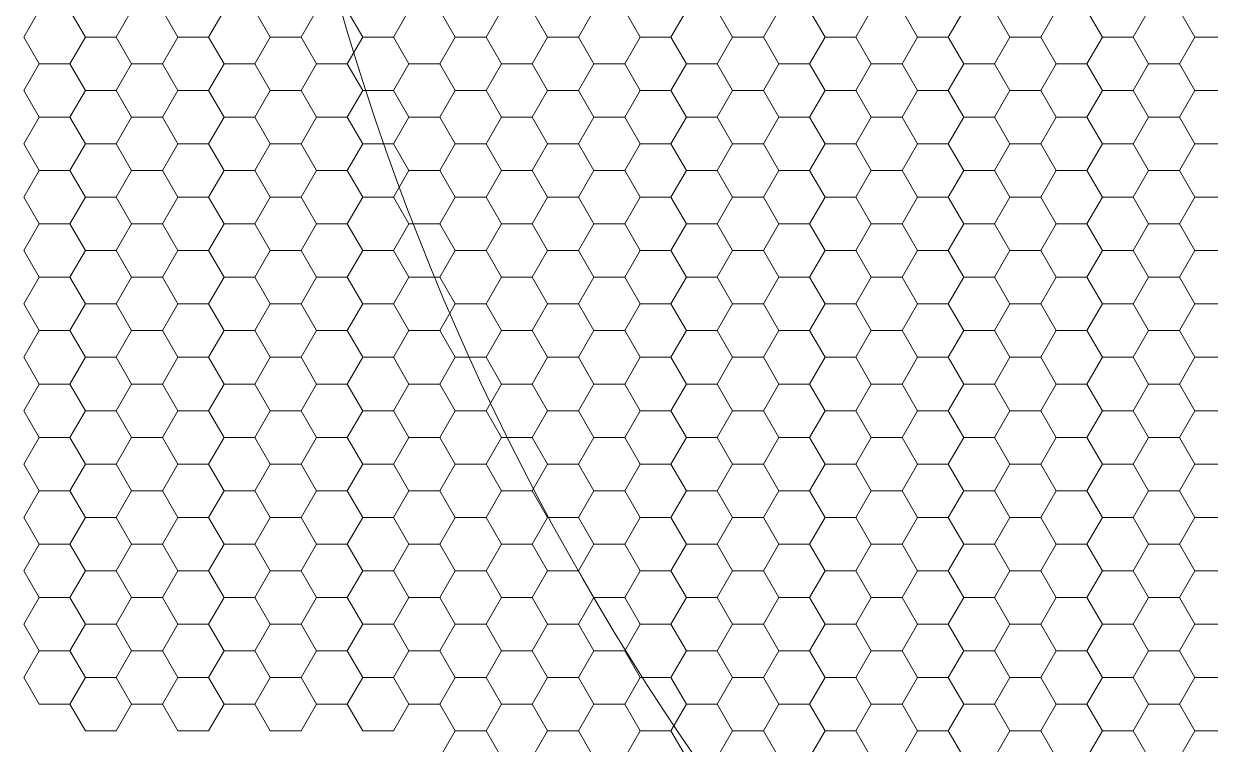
# Model space of a CAD drawing. Header units: inches. Extents: x 59 to 241, y -1 to 185.
# Drawn here: x 59 to 97.5, y 39.4 to 62.79 of the extents above; entities that cross this region are included whole.
import ezdxf

# ---------------------------------------------------------------- set-up
doc = ezdxf.new("R2010")
doc.units = ezdxf.units.IN
doc.header["$MEASUREMENT"] = 0
doc.layers.get('0').update_dxf_attribs({"lineweight": 0})

msp = doc.modelspace()

# ---------------------------------------------------------------- linework, layer by layer
at = {"color": 251, "linetype": 'Continuous', "lineweight": 0, "flags": 128}
for points in [[(62, 64.086), (61, 64.086), (60.5, 63.22), (61, 62.354), (62, 62.354), (62.5, 63.22)], [(65, 64.086), (64, 64.086), (63.5, 63.22), (64, 62.354), (65, 62.354), (65.5, 63.22)], [(68, 64.086), (67, 64.086), (66.5, 63.22), (67, 62.354), (68, 62.354), (68.5, 63.22)], [(71, 64.086), (70, 64.086), (69.5, 63.22), (70, 62.354), (71, 62.354), (71.5, 63.22)], [(74, 64.086), (73, 64.086), (72.5, 63.22), (73, 62.354), (74, 62.354), (74.5, 63.22)], [(77, 64.086), (76, 64.086), (75.5, 63.22), (76, 62.354), (77, 62.354), (77.5, 63.22)], [(80, 64.086), (79, 64.086), (78.5, 63.22), (79, 62.354), (80, 62.354), (80.5, 63.22)], [(83, 64.086), (82, 64.086), (81.5, 63.22), (82, 62.354), (83, 62.354), (83.5, 63.22)], [(86, 64.086), (85, 64.086), (84.5, 63.22), (85, 62.354), (86, 62.354), (86.5, 63.22)], [(89, 64.086), (88, 64.086), (87.5, 63.22), (88, 62.354), (89, 62.354), (89.5, 63.22)], [(92, 64.086), (91, 64.086), (90.5, 63.22), (91, 62.354), (92, 62.354), (92.5, 63.22)], [(95, 64.086), (94, 64.086), (93.5, 63.22), (94, 62.354), (95, 62.354), (95.5, 63.22)], [(98, 64.086), (97, 64.086), (96.5, 63.22), (97, 62.354), (98, 62.354), (98.5, 63.22)], [(60.5, 63.22), (59.5, 63.22), (59, 62.354), (59.5, 61.488), (60.5, 61.488), (61, 62.354)], [(63.5, 63.22), (62.5, 63.22), (62, 62.354), (62.5, 61.488), (63.5, 61.488), (64, 62.354)], [(66.5, 63.22), (65.5, 63.22), (65, 62.354), (65.5, 61.488), (66.5, 61.488), (67, 62.354)], [(69.5, 63.22), (68.5, 63.22), (68, 62.354), (68.5, 61.488), (69.5, 61.488), (70, 62.354)], [(72.5, 63.22), (71.5, 63.22), (71, 62.354), (71.5, 61.488), (72.5, 61.488), (73, 62.354)], [(75.5, 63.22), (74.5, 63.22), (74, 62.354), (74.5, 61.488), (75.5, 61.488), (76, 62.354)], [(78.5, 63.22), (77.5, 63.22), (77, 62.354), (77.5, 61.488), (78.5, 61.488), (79, 62.354)], [(81.5, 63.22), (80.5, 63.22), (80, 62.354), (80.5, 61.488), (81.5, 61.488), (82, 62.354)], [(84.5, 63.22), (83.5, 63.22), (83, 62.354), (83.5, 61.488), (84.5, 61.488), (85, 62.354)], [(87.5, 63.22), (86.5, 63.22), (86, 62.354), (86.5, 61.488), (87.5, 61.488), (88, 62.354)], [(90.5, 63.22), (89.5, 63.22), (89, 62.354), (89.5, 61.488), (90.5, 61.488), (91, 62.354)], [(93.5, 63.22), (92.5, 63.22), (92, 62.354), (92.5, 61.488), (93.5, 61.488), (94, 62.354)], [(96.5, 63.22), (95.5, 63.22), (95, 62.354), (95.5, 61.488), (96.5, 61.488), (97, 62.354)], [(62, 62.354), (61, 62.354), (60.5, 61.488), (61, 60.622), (62, 60.622), (62.5, 61.488)], [(65, 62.354), (64, 62.354), (63.5, 61.488), (64, 60.622), (65, 60.622), (65.5, 61.488)], [(68, 62.354), (67, 62.354), (66.5, 61.488), (67, 60.622), (68, 60.622), (68.5, 61.488)], [(71, 62.354), (70, 62.354), (69.5, 61.488), (70, 60.622), (71, 60.622), (71.5, 61.488)], [(74, 62.354), (73, 62.354), (72.5, 61.488), (73, 60.622), (74, 60.622), (74.5, 61.488)], [(77, 62.354), (76, 62.354), (75.5, 61.488), (76, 60.622), (77, 60.622), (77.5, 61.488)], [(80, 62.354), (79, 62.354), (78.5, 61.488), (79, 60.622), (80, 60.622), (80.5, 61.488)], [(83, 62.354), (82, 62.354), (81.5, 61.488), (82, 60.622), (83, 60.622), (83.5, 61.488)], [(86, 62.354), (85, 62.354), (84.5, 61.488), (85, 60.622), (86, 60.622), (86.5, 61.488)], [(89, 62.354), (88, 62.354), (87.5, 61.488), (88, 60.622), (89, 60.622), (89.5, 61.488)], [(92, 62.354), (91, 62.354), (90.5, 61.488), (91, 60.622), (92, 60.622), (92.5, 61.488)], [(95, 62.354), (94, 62.354), (93.5, 61.488), (94, 60.622), (95, 60.622), (95.5, 61.488)], [(98, 62.354), (97, 62.354), (96.5, 61.488), (97, 60.622), (98, 60.622), (98.5, 61.488)], [(60.5, 61.488), (59.5, 61.488), (59, 60.622), (59.5, 59.756), (60.5, 59.756), (61, 60.622)], [(63.5, 61.488), (62.5, 61.488), (62, 60.622), (62.5, 59.756), (63.5, 59.756), (64, 60.622)], [(66.5, 61.488), (65.5, 61.488), (65, 60.622), (65.5, 59.756), (66.5, 59.756), (67, 60.622)], [(69.5, 61.488), (68.5, 61.488), (68, 60.622), (68.5, 59.756), (69.5, 59.756), (70, 60.622)], [(72.5, 61.488), (71.5, 61.488), (71, 60.622), (71.5, 59.756), (72.5, 59.756), (73, 60.622)], [(75.5, 61.488), (74.5, 61.488), (74, 60.622), (74.5, 59.756), (75.5, 59.756), (76, 60.622)], [(78.5, 61.488), (77.5, 61.488), (77, 60.622), (77.5, 59.756), (78.5, 59.756), (79, 60.622)], [(81.5, 61.488), (80.5, 61.488), (80, 60.622), (80.5, 59.756), (81.5, 59.756), (82, 60.622)], [(84.5, 61.488), (83.5, 61.488), (83, 60.622), (83.5, 59.756), (84.5, 59.756), (85, 60.622)], [(87.5, 61.488), (86.5, 61.488), (86, 60.622), (86.5, 59.756), (87.5, 59.756), (88, 60.622)], [(90.5, 61.488), (89.5, 61.488), (89, 60.622), (89.5, 59.756), (90.5, 59.756), (91, 60.622)], [(93.5, 61.488), (92.5, 61.488), (92, 60.622), (92.5, 59.756), (93.5, 59.756), (94, 60.622)], [(96.5, 61.488), (95.5, 61.488), (95, 60.622), (95.5, 59.756), (96.5, 59.756), (97, 60.622)], [(62, 60.622), (61, 60.622), (60.5, 59.756), (61, 58.89), (62, 58.89), (62.5, 59.756)], [(65, 60.622), (64, 60.622), (63.5, 59.756), (64, 58.89), (65, 58.89), (65.5, 59.756)], [(68, 60.622), (67, 60.622), (66.5, 59.756), (67, 58.89), (68, 58.89), (68.5, 59.756)], [(71, 60.622), (70, 60.622), (69.5, 59.756), (70, 58.89), (71, 58.89), (71.5, 59.756)], [(74, 60.622), (73, 60.622), (72.5, 59.756), (73, 58.89), (74, 58.89), (74.5, 59.756)], [(77, 60.622), (76, 60.622), (75.5, 59.756), (76, 58.89), (77, 58.89), (77.5, 59.756)], [(80, 60.622), (79, 60.622), (78.5, 59.756), (79, 58.89), (80, 58.89), (80.5, 59.756)], [(83, 60.622), (82, 60.622), (81.5, 59.756), (82, 58.89), (83, 58.89), (83.5, 59.756)], [(86, 60.622), (85, 60.622), (84.5, 59.756), (85, 58.89), (86, 58.89), (86.5, 59.756)], [(89, 60.622), (88, 60.622), (87.5, 59.756), (88, 58.89), (89, 58.89), (89.5, 59.756)], [(92, 60.622), (91, 60.622), (90.5, 59.756), (91, 58.89), (92, 58.89), (92.5, 59.756)], [(95, 60.622), (94, 60.622), (93.5, 59.756), (94, 58.89), (95, 58.89), (95.5, 59.756)], [(98, 60.622), (97, 60.622), (96.5, 59.756), (97, 58.89), (98, 58.89), (98.5, 59.756)], [(60.5, 59.756), (59.5, 59.756), (59, 58.89), (59.5, 58.024), (60.5, 58.024), (61, 58.89)], [(63.5, 59.756), (62.5, 59.756), (62, 58.89), (62.5, 58.024), (63.5, 58.024), (64, 58.89)], [(66.5, 59.756), (65.5, 59.756), (65, 58.89), (65.5, 58.024), (66.5, 58.024), (67, 58.89)], [(69.5, 59.756), (68.5, 59.756), (68, 58.89), (68.5, 58.024), (69.5, 58.024), (70, 58.89)], [(72.5, 59.756), (71.5, 59.756), (71, 58.89), (71.5, 58.024), (72.5, 58.024), (73, 58.89)], [(75.5, 59.756), (74.5, 59.756), (74, 58.89), (74.5, 58.024), (75.5, 58.024), (76, 58.89)], [(78.5, 59.756), (77.5, 59.756), (77, 58.89), (77.5, 58.024), (78.5, 58.024), (79, 58.89)], [(81.5, 59.756), (80.5, 59.756), (80, 58.89), (80.5, 58.024), (81.5, 58.024), (82, 58.89)], [(84.5, 59.756), (83.5, 59.756), (83, 58.89), (83.5, 58.024), (84.5, 58.024), (85, 58.89)], [(87.5, 59.756), (86.5, 59.756), (86, 58.89), (86.5, 58.024), (87.5, 58.024), (88, 58.89)], [(90.5, 59.756), (89.5, 59.756), (89, 58.89), (89.5, 58.024), (90.5, 58.024), (91, 58.89)], [(93.5, 59.756), (92.5, 59.756), (92, 58.89), (92.5, 58.024), (93.5, 58.024), (94, 58.89)], [(96.5, 59.756), (95.5, 59.756), (95, 58.89), (95.5, 58.024), (96.5, 58.024), (97, 58.89)], [(62, 58.89), (61, 58.89), (60.5, 58.024), (61, 57.158), (62, 57.158), (62.5, 58.024)], [(65, 58.89), (64, 58.89), (63.5, 58.024), (64, 57.158), (65, 57.158), (65.5, 58.024)], [(68, 58.89), (67, 58.89), (66.5, 58.024), (67, 57.158), (68, 57.158), (68.5, 58.024)], [(71, 58.89), (70, 58.89), (69.5, 58.024), (70, 57.158), (71, 57.158), (71.5, 58.024)], [(74, 58.89), (73, 58.89), (72.5, 58.024), (73, 57.158), (74, 57.158), (74.5, 58.024)], [(77, 58.89), (76, 58.89), (75.5, 58.024), (76, 57.158), (77, 57.158), (77.5, 58.024)], [(80, 58.89), (79, 58.89), (78.5, 58.024), (79, 57.158), (80, 57.158), (80.5, 58.024)], [(83, 58.89), (82, 58.89), (81.5, 58.024), (82, 57.158), (83, 57.158), (83.5, 58.024)], [(86, 58.89), (85, 58.89), (84.5, 58.024), (85, 57.158), (86, 57.158), (86.5, 58.024)], [(89, 58.89), (88, 58.89), (87.5, 58.024), (88, 57.158), (89, 57.158), (89.5, 58.024)], [(92, 58.89), (91, 58.89), (90.5, 58.024), (91, 57.158), (92, 57.158), (92.5, 58.024)], [(95, 58.89), (94, 58.89), (93.5, 58.024), (94, 57.158), (95, 57.158), (95.5, 58.024)], [(98, 58.89), (97, 58.89), (96.5, 58.024), (97, 57.158), (98, 57.158), (98.5, 58.024)], [(60.5, 58.024), (59.5, 58.024), (59, 57.158), (59.5, 56.292), (60.5, 56.292), (61, 57.158)], [(63.5, 58.024), (62.5, 58.024), (62, 57.158), (62.5, 56.292), (63.5, 56.292), (64, 57.158)], [(66.5, 58.024), (65.5, 58.024), (65, 57.158), (65.5, 56.292), (66.5, 56.292), (67, 57.158)], [(69.5, 58.024), (68.5, 58.024), (68, 57.158), (68.5, 56.292), (69.5, 56.292), (70, 57.158)], [(72.5, 58.024), (71.5, 58.024), (71, 57.158), (71.5, 56.292), (72.5, 56.292), (73, 57.158)], [(75.5, 58.024), (74.5, 58.024), (74, 57.158), (74.5, 56.292), (75.5, 56.292), (76, 57.158)], [(78.5, 58.024), (77.5, 58.024), (77, 57.158), (77.5, 56.292), (78.5, 56.292), (79, 57.158)], [(81.5, 58.024), (80.5, 58.024), (80, 57.158), (80.5, 56.292), (81.5, 56.292), (82, 57.158)], [(84.5, 58.024), (83.5, 58.024), (83, 57.158), (83.5, 56.292), (84.5, 56.292), (85, 57.158)], [(87.5, 58.024), (86.5, 58.024), (86, 57.158), (86.5, 56.292), (87.5, 56.292), (88, 57.158)], [(90.5, 58.024), (89.5, 58.024), (89, 57.158), (89.5, 56.292), (90.5, 56.292), (91, 57.158)], [(93.5, 58.024), (92.5, 58.024), (92, 57.158), (92.5, 56.292), (93.5, 56.292), (94, 57.158)], [(96.5, 58.024), (95.5, 58.024), (95, 57.158), (95.5, 56.292), (96.5, 56.292), (97, 57.158)], [(62, 57.158), (61, 57.158), (60.5, 56.292), (61, 55.426), (62, 55.426), (62.5, 56.292)], [(65, 57.158), (64, 57.158), (63.5, 56.292), (64, 55.426), (65, 55.426), (65.5, 56.292)], [(68, 57.158), (67, 57.158), (66.5, 56.292), (67, 55.426), (68, 55.426), (68.5, 56.292)], [(71, 57.158), (70, 57.158), (69.5, 56.292), (70, 55.426), (71, 55.426), (71.5, 56.292)], [(74, 57.158), (73, 57.158), (72.5, 56.292), (73, 55.426), (74, 55.426), (74.5, 56.292)], [(77, 57.158), (76, 57.158), (75.5, 56.292), (76, 55.426), (77, 55.426), (77.5, 56.292)], [(80, 57.158), (79, 57.158), (78.5, 56.292), (79, 55.426), (80, 55.426), (80.5, 56.292)], [(83, 57.158), (82, 57.158), (81.5, 56.292), (82, 55.426), (83, 55.426), (83.5, 56.292)], [(86, 57.158), (85, 57.158), (84.5, 56.292), (85, 55.426), (86, 55.426), (86.5, 56.292)], [(89, 57.158), (88, 57.158), (87.5, 56.292), (88, 55.426), (89, 55.426), (89.5, 56.292)], [(92, 57.158), (91, 57.158), (90.5, 56.292), (91, 55.426), (92, 55.426), (92.5, 56.292)], [(95, 57.158), (94, 57.158), (93.5, 56.292), (94, 55.426), (95, 55.426), (95.5, 56.292)], [(98, 57.158), (97, 57.158), (96.5, 56.292), (97, 55.426), (98, 55.426), (98.5, 56.292)], [(60.5, 56.292), (59.5, 56.292), (59, 55.426), (59.5, 54.56), (60.5, 54.56), (61, 55.426)], [(63.5, 56.292), (62.5, 56.292), (62, 55.426), (62.5, 54.56), (63.5, 54.56), (64, 55.426)], [(66.5, 56.292), (65.5, 56.292), (65, 55.426), (65.5, 54.56), (66.5, 54.56), (67, 55.426)], [(69.5, 56.292), (68.5, 56.292), (68, 55.426), (68.5, 54.56), (69.5, 54.56), (70, 55.426)], [(72.5, 56.292), (71.5, 56.292), (71, 55.426), (71.5, 54.56), (72.5, 54.56), (73, 55.426)], [(75.5, 56.292), (74.5, 56.292), (74, 55.426), (74.5, 54.56), (75.5, 54.56), (76, 55.426)], [(78.5, 56.292), (77.5, 56.292), (77, 55.426), (77.5, 54.56), (78.5, 54.56), (79, 55.426)], [(81.5, 56.292), (80.5, 56.292), (80, 55.426), (80.5, 54.56), (81.5, 54.56), (82, 55.426)], [(84.5, 56.292), (83.5, 56.292), (83, 55.426), (83.5, 54.56), (84.5, 54.56), (85, 55.426)], [(87.5, 56.292), (86.5, 56.292), (86, 55.426), (86.5, 54.56), (87.5, 54.56), (88, 55.426)], [(90.5, 56.292), (89.5, 56.292), (89, 55.426), (89.5, 54.56), (90.5, 54.56), (91, 55.426)], [(93.5, 56.292), (92.5, 56.292), (92, 55.426), (92.5, 54.56), (93.5, 54.56), (94, 55.426)], [(96.5, 56.292), (95.5, 56.292), (95, 55.426), (95.5, 54.56), (96.5, 54.56), (97, 55.426)], [(62, 55.426), (61, 55.426), (60.5, 54.56), (61, 53.694), (62, 53.694), (62.5, 54.56)], [(65, 55.426), (64, 55.426), (63.5, 54.56), (64, 53.694), (65, 53.694), (65.5, 54.56)], [(68, 55.426), (67, 55.426), (66.5, 54.56), (67, 53.694), (68, 53.694), (68.5, 54.56)], [(71, 55.426), (70, 55.426), (69.5, 54.56), (70, 53.694), (71, 53.694), (71.5, 54.56)], [(74, 55.426), (73, 55.426), (72.5, 54.56), (73, 53.694), (74, 53.694), (74.5, 54.56)], [(77, 55.426), (76, 55.426), (75.5, 54.56), (76, 53.694), (77, 53.694), (77.5, 54.56)], [(80, 55.426), (79, 55.426), (78.5, 54.56), (79, 53.694), (80, 53.694), (80.5, 54.56)], [(83, 55.426), (82, 55.426), (81.5, 54.56), (82, 53.694), (83, 53.694), (83.5, 54.56)], [(86, 55.426), (85, 55.426), (84.5, 54.56), (85, 53.694), (86, 53.694), (86.5, 54.56)], [(89, 55.426), (88, 55.426), (87.5, 54.56), (88, 53.694), (89, 53.694), (89.5, 54.56)], [(92, 55.426), (91, 55.426), (90.5, 54.56), (91, 53.694), (92, 53.694), (92.5, 54.56)], [(95, 55.426), (94, 55.426), (93.5, 54.56), (94, 53.694), (95, 53.694), (95.5, 54.56)], [(98, 55.426), (97, 55.426), (96.5, 54.56), (97, 53.694), (98, 53.694), (98.5, 54.56)], [(60.5, 54.56), (59.5, 54.56), (59, 53.694), (59.5, 52.828), (60.5, 52.828), (61, 53.694)], [(63.5, 54.56), (62.5, 54.56), (62, 53.694), (62.5, 52.828), (63.5, 52.828), (64, 53.694)], [(66.5, 54.56), (65.5, 54.56), (65, 53.694), (65.5, 52.828), (66.5, 52.828), (67, 53.694)], [(69.5, 54.56), (68.5, 54.56), (68, 53.694), (68.5, 52.828), (69.5, 52.828), (70, 53.694)], [(72.5, 54.56), (71.5, 54.56), (71, 53.694), (71.5, 52.828), (72.5, 52.828), (73, 53.694)], [(75.5, 54.56), (74.5, 54.56), (74, 53.694), (74.5, 52.828), (75.5, 52.828), (76, 53.694)], [(78.5, 54.56), (77.5, 54.56), (77, 53.694), (77.5, 52.828), (78.5, 52.828), (79, 53.694)], [(81.5, 54.56), (80.5, 54.56), (80, 53.694), (80.5, 52.828), (81.5, 52.828), (82, 53.694)], [(84.5, 54.56), (83.5, 54.56), (83, 53.694), (83.5, 52.828), (84.5, 52.828), (85, 53.694)], [(87.5, 54.56), (86.5, 54.56), (86, 53.694), (86.5, 52.828), (87.5, 52.828), (88, 53.694)], [(90.5, 54.56), (89.5, 54.56), (89, 53.694), (89.5, 52.828), (90.5, 52.828), (91, 53.694)], [(93.5, 54.56), (92.5, 54.56), (92, 53.694), (92.5, 52.828), (93.5, 52.828), (94, 53.694)], [(96.5, 54.56), (95.5, 54.56), (95, 53.694), (95.5, 52.828), (96.5, 52.828), (97, 53.694)], [(62, 53.694), (61, 53.694), (60.5, 52.828), (61, 51.962), (62, 51.962), (62.5, 52.828)], [(65, 53.694), (64, 53.694), (63.5, 52.828), (64, 51.962), (65, 51.962), (65.5, 52.828)], [(68, 53.694), (67, 53.694), (66.5, 52.828), (67, 51.962), (68, 51.962), (68.5, 52.828)], [(71, 53.694), (70, 53.694), (69.5, 52.828), (70, 51.962), (71, 51.962), (71.5, 52.828)], [(74, 53.694), (73, 53.694), (72.5, 52.828), (73, 51.962), (74, 51.962), (74.5, 52.828)], [(77, 53.694), (76, 53.694), (75.5, 52.828), (76, 51.962), (77, 51.962), (77.5, 52.828)], [(80, 53.694), (79, 53.694), (78.5, 52.828), (79, 51.962), (80, 51.962), (80.5, 52.828)], [(83, 53.694), (82, 53.694), (81.5, 52.828), (82, 51.962), (83, 51.962), (83.5, 52.828)], [(86, 53.694), (85, 53.694), (84.5, 52.828), (85, 51.962), (86, 51.962), (86.5, 52.828)], [(89, 53.694), (88, 53.694), (87.5, 52.828), (88, 51.962), (89, 51.962), (89.5, 52.828)], [(92, 53.694), (91, 53.694), (90.5, 52.828), (91, 51.962), (92, 51.962), (92.5, 52.828)], [(95, 53.694), (94, 53.694), (93.5, 52.828), (94, 51.962), (95, 51.962), (95.5, 52.828)], [(98, 53.694), (97, 53.694), (96.5, 52.828), (97, 51.962), (98, 51.962), (98.5, 52.828)], [(60.5, 52.828), (59.5, 52.828), (59, 51.962), (59.5, 51.095), (60.5, 51.095), (61, 51.962)], [(63.5, 52.828), (62.5, 52.828), (62, 51.962), (62.5, 51.095), (63.5, 51.095), (64, 51.962)], [(66.5, 52.828), (65.5, 52.828), (65, 51.962), (65.5, 51.095), (66.5, 51.095), (67, 51.962)], [(69.5, 52.828), (68.5, 52.828), (68, 51.962), (68.5, 51.095), (69.5, 51.095), (70, 51.962)], [(72.5, 52.828), (71.5, 52.828), (71, 51.962), (71.5, 51.095), (72.5, 51.095), (73, 51.962)], [(75.5, 52.828), (74.5, 52.828), (74, 51.962), (74.5, 51.095), (75.5, 51.095), (76, 51.962)], [(78.5, 52.828), (77.5, 52.828), (77, 51.962), (77.5, 51.095), (78.5, 51.095), (79, 51.962)], [(81.5, 52.828), (80.5, 52.828), (80, 51.962), (80.5, 51.095), (81.5, 51.095), (82, 51.962)], [(84.5, 52.828), (83.5, 52.828), (83, 51.962), (83.5, 51.095), (84.5, 51.095), (85, 51.962)], [(87.5, 52.828), (86.5, 52.828), (86, 51.962), (86.5, 51.095), (87.5, 51.095), (88, 51.962)], [(90.5, 52.828), (89.5, 52.828), (89, 51.962), (89.5, 51.095), (90.5, 51.095), (91, 51.962)], [(93.5, 52.828), (92.5, 52.828), (92, 51.962), (92.5, 51.095), (93.5, 51.095), (94, 51.962)], [(96.5, 52.828), (95.5, 52.828), (95, 51.962), (95.5, 51.095), (96.5, 51.095), (97, 51.962)], [(62, 51.962), (61, 51.962), (60.5, 51.095), (61, 50.229), (62, 50.229), (62.5, 51.095)], [(65, 51.962), (64, 51.962), (63.5, 51.095), (64, 50.229), (65, 50.229), (65.5, 51.095)], [(68, 51.962), (67, 51.962), (66.5, 51.095), (67, 50.229), (68, 50.229), (68.5, 51.095)], [(71, 51.962), (70, 51.962), (69.5, 51.095), (70, 50.229), (71, 50.229), (71.5, 51.095)], [(74, 51.962), (73, 51.962), (72.5, 51.095), (73, 50.229), (74, 50.229), (74.5, 51.095)], [(77, 51.962), (76, 51.962), (75.5, 51.095), (76, 50.229), (77, 50.229), (77.5, 51.095)], [(80, 51.962), (79, 51.962), (78.5, 51.095), (79, 50.229), (80, 50.229), (80.5, 51.095)], [(83, 51.962), (82, 51.962), (81.5, 51.095), (82, 50.229), (83, 50.229), (83.5, 51.095)], [(86, 51.962), (85, 51.962), (84.5, 51.095), (85, 50.229), (86, 50.229), (86.5, 51.095)], [(89, 51.962), (88, 51.962), (87.5, 51.095), (88, 50.229), (89, 50.229), (89.5, 51.095)], [(92, 51.962), (91, 51.962), (90.5, 51.095), (91, 50.229), (92, 50.229), (92.5, 51.095)], [(95, 51.962), (94, 51.962), (93.5, 51.095), (94, 50.229), (95, 50.229), (95.5, 51.095)], [(98, 51.962), (97, 51.962), (96.5, 51.095), (97, 50.229), (98, 50.229), (98.5, 51.095)], [(60.5, 51.095), (59.5, 51.095), (59, 50.229), (59.5, 49.363), (60.5, 49.363), (61, 50.229)], [(63.5, 51.095), (62.5, 51.095), (62, 50.229), (62.5, 49.363), (63.5, 49.363), (64, 50.229)], [(66.5, 51.095), (65.5, 51.095), (65, 50.229), (65.5, 49.363), (66.5, 49.363), (67, 50.229)], [(69.5, 51.095), (68.5, 51.095), (68, 50.229), (68.5, 49.363), (69.5, 49.363), (70, 50.229)], [(72.5, 51.095), (71.5, 51.095), (71, 50.229), (71.5, 49.363), (72.5, 49.363), (73, 50.229)], [(75.5, 51.095), (74.5, 51.095), (74, 50.229), (74.5, 49.363), (75.5, 49.363), (76, 50.229)], [(78.5, 51.095), (77.5, 51.095), (77, 50.229), (77.5, 49.363), (78.5, 49.363), (79, 50.229)], [(81.5, 51.095), (80.5, 51.095), (80, 50.229), (80.5, 49.363), (81.5, 49.363), (82, 50.229)], [(84.5, 51.095), (83.5, 51.095), (83, 50.229), (83.5, 49.363), (84.5, 49.363), (85, 50.229)], [(87.5, 51.095), (86.5, 51.095), (86, 50.229), (86.5, 49.363), (87.5, 49.363), (88, 50.229)], [(90.5, 51.095), (89.5, 51.095), (89, 50.229), (89.5, 49.363), (90.5, 49.363), (91, 50.229)], [(93.5, 51.095), (92.5, 51.095), (92, 50.229), (92.5, 49.363), (93.5, 49.363), (94, 50.229)], [(96.5, 51.095), (95.5, 51.095), (95, 50.229), (95.5, 49.363), (96.5, 49.363), (97, 50.229)], [(62, 50.229), (61, 50.229), (60.5, 49.363), (61, 48.497), (62, 48.497), (62.5, 49.363)], [(65, 50.229), (64, 50.229), (63.5, 49.363), (64, 48.497), (65, 48.497), (65.5, 49.363)], [(68, 50.229), (67, 50.229), (66.5, 49.363), (67, 48.497), (68, 48.497), (68.5, 49.363)], [(71, 50.229), (70, 50.229), (69.5, 49.363), (70, 48.497), (71, 48.497), (71.5, 49.363)], [(74, 50.229), (73, 50.229), (72.5, 49.363), (73, 48.497), (74, 48.497), (74.5, 49.363)], [(77, 50.229), (76, 50.229), (75.5, 49.363), (76, 48.497), (77, 48.497), (77.5, 49.363)], [(80, 50.229), (79, 50.229), (78.5, 49.363), (79, 48.497), (80, 48.497), (80.5, 49.363)], [(83, 50.229), (82, 50.229), (81.5, 49.363), (82, 48.497), (83, 48.497), (83.5, 49.363)], [(86, 50.229), (85, 50.229), (84.5, 49.363), (85, 48.497), (86, 48.497), (86.5, 49.363)], [(89, 50.229), (88, 50.229), (87.5, 49.363), (88, 48.497), (89, 48.497), (89.5, 49.363)], [(92, 50.229), (91, 50.229), (90.5, 49.363), (91, 48.497), (92, 48.497), (92.5, 49.363)], [(95, 50.229), (94, 50.229), (93.5, 49.363), (94, 48.497), (95, 48.497), (95.5, 49.363)], [(98, 50.229), (97, 50.229), (96.5, 49.363), (97, 48.497), (98, 48.497), (98.5, 49.363)], [(60.5, 49.363), (59.5, 49.363), (59, 48.497), (59.5, 47.631), (60.5, 47.631), (61, 48.497)], [(63.5, 49.363), (62.5, 49.363), (62, 48.497), (62.5, 47.631), (63.5, 47.631), (64, 48.497)], [(66.5, 49.363), (65.5, 49.363), (65, 48.497), (65.5, 47.631), (66.5, 47.631), (67, 48.497)], [(69.5, 49.363), (68.5, 49.363), (68, 48.497), (68.5, 47.631), (69.5, 47.631), (70, 48.497)], [(72.5, 49.363), (71.5, 49.363), (71, 48.497), (71.5, 47.631), (72.5, 47.631), (73, 48.497)], [(75.5, 49.363), (74.5, 49.363), (74, 48.497), (74.5, 47.631), (75.5, 47.631), (76, 48.497)], [(78.5, 49.363), (77.5, 49.363), (77, 48.497), (77.5, 47.631), (78.5, 47.631), (79, 48.497)], [(81.5, 49.363), (80.5, 49.363), (80, 48.497), (80.5, 47.631), (81.5, 47.631), (82, 48.497)], [(84.5, 49.363), (83.5, 49.363), (83, 48.497), (83.5, 47.631), (84.5, 47.631), (85, 48.497)], [(87.5, 49.363), (86.5, 49.363), (86, 48.497), (86.5, 47.631), (87.5, 47.631), (88, 48.497)], [(90.5, 49.363), (89.5, 49.363), (89, 48.497), (89.5, 47.631), (90.5, 47.631), (91, 48.497)], [(93.5, 49.363), (92.5, 49.363), (92, 48.497), (92.5, 47.631), (93.5, 47.631), (94, 48.497)], [(96.5, 49.363), (95.5, 49.363), (95, 48.497), (95.5, 47.631), (96.5, 47.631), (97, 48.497)], [(62, 48.497), (61, 48.497), (60.5, 47.631), (61, 46.765), (62, 46.765), (62.5, 47.631)], [(65, 48.497), (64, 48.497), (63.5, 47.631), (64, 46.765), (65, 46.765), (65.5, 47.631)], [(68, 48.497), (67, 48.497), (66.5, 47.631), (67, 46.765), (68, 46.765), (68.5, 47.631)], [(71, 48.497), (70, 48.497), (69.5, 47.631), (70, 46.765), (71, 46.765), (71.5, 47.631)], [(74, 48.497), (73, 48.497), (72.5, 47.631), (73, 46.765), (74, 46.765), (74.5, 47.631)], [(77, 48.497), (76, 48.497), (75.5, 47.631), (76, 46.765), (77, 46.765), (77.5, 47.631)], [(80, 48.497), (79, 48.497), (78.5, 47.631), (79, 46.765), (80, 46.765), (80.5, 47.631)], [(83, 48.497), (82, 48.497), (81.5, 47.631), (82, 46.765), (83, 46.765), (83.5, 47.631)], [(86, 48.497), (85, 48.497), (84.5, 47.631), (85, 46.765), (86, 46.765), (86.5, 47.631)], [(89, 48.497), (88, 48.497), (87.5, 47.631), (88, 46.765), (89, 46.765), (89.5, 47.631)], [(92, 48.497), (91, 48.497), (90.5, 47.631), (91, 46.765), (92, 46.765), (92.5, 47.631)], [(95, 48.497), (94, 48.497), (93.5, 47.631), (94, 46.765), (95, 46.765), (95.5, 47.631)], [(98, 48.497), (97, 48.497), (96.5, 47.631), (97, 46.765), (98, 46.765), (98.5, 47.631)], [(60.5, 47.631), (59.5, 47.631), (59, 46.765), (59.5, 45.899), (60.5, 45.899), (61, 46.765)], [(63.5, 47.631), (62.5, 47.631), (62, 46.765), (62.5, 45.899), (63.5, 45.899), (64, 46.765)], [(66.5, 47.631), (65.5, 47.631), (65, 46.765), (65.5, 45.899), (66.5, 45.899), (67, 46.765)], [(69.5, 47.631), (68.5, 47.631), (68, 46.765), (68.5, 45.899), (69.5, 45.899), (70, 46.765)], [(72.5, 47.631), (71.5, 47.631), (71, 46.765), (71.5, 45.899), (72.5, 45.899), (73, 46.765)], [(75.5, 47.631), (74.5, 47.631), (74, 46.765), (74.5, 45.899), (75.5, 45.899), (76, 46.765)], [(78.5, 47.631), (77.5, 47.631), (77, 46.765), (77.5, 45.899), (78.5, 45.899), (79, 46.765)], [(81.5, 47.631), (80.5, 47.631), (80, 46.765), (80.5, 45.899), (81.5, 45.899), (82, 46.765)], [(84.5, 47.631), (83.5, 47.631), (83, 46.765), (83.5, 45.899), (84.5, 45.899), (85, 46.765)], [(87.5, 47.631), (86.5, 47.631), (86, 46.765), (86.5, 45.899), (87.5, 45.899), (88, 46.765)], [(90.5, 47.631), (89.5, 47.631), (89, 46.765), (89.5, 45.899), (90.5, 45.899), (91, 46.765)], [(93.5, 47.631), (92.5, 47.631), (92, 46.765), (92.5, 45.899), (93.5, 45.899), (94, 46.765)], [(96.5, 47.631), (95.5, 47.631), (95, 46.765), (95.5, 45.899), (96.5, 45.899), (97, 46.765)], [(62, 46.765), (61, 46.765), (60.5, 45.899), (61, 45.033), (62, 45.033), (62.5, 45.899)], [(65, 46.765), (64, 46.765), (63.5, 45.899), (64, 45.033), (65, 45.033), (65.5, 45.899)], [(68, 46.765), (67, 46.765), (66.5, 45.899), (67, 45.033), (68, 45.033), (68.5, 45.899)], [(71, 46.765), (70, 46.765), (69.5, 45.899), (70, 45.033), (71, 45.033), (71.5, 45.899)], [(74, 46.765), (73, 46.765), (72.5, 45.899), (73, 45.033), (74, 45.033), (74.5, 45.899)], [(77, 46.765), (76, 46.765), (75.5, 45.899), (76, 45.033), (77, 45.033), (77.5, 45.899)], [(80, 46.765), (79, 46.765), (78.5, 45.899), (79, 45.033), (80, 45.033), (80.5, 45.899)], [(83, 46.765), (82, 46.765), (81.5, 45.899), (82, 45.033), (83, 45.033), (83.5, 45.899)], [(86, 46.765), (85, 46.765), (84.5, 45.899), (85, 45.033), (86, 45.033), (86.5, 45.899)], [(89, 46.765), (88, 46.765), (87.5, 45.899), (88, 45.033), (89, 45.033), (89.5, 45.899)], [(92, 46.765), (91, 46.765), (90.5, 45.899), (91, 45.033), (92, 45.033), (92.5, 45.899)], [(95, 46.765), (94, 46.765), (93.5, 45.899), (94, 45.033), (95, 45.033), (95.5, 45.899)], [(98, 46.765), (97, 46.765), (96.5, 45.899), (97, 45.033), (98, 45.033), (98.5, 45.899)], [(60.5, 45.899), (59.5, 45.899), (59, 45.033), (59.5, 44.167), (60.5, 44.167), (61, 45.033)], [(63.5, 45.899), (62.5, 45.899), (62, 45.033), (62.5, 44.167), (63.5, 44.167), (64, 45.033)], [(66.5, 45.899), (65.5, 45.899), (65, 45.033), (65.5, 44.167), (66.5, 44.167), (67, 45.033)], [(69.5, 45.899), (68.5, 45.899), (68, 45.033), (68.5, 44.167), (69.5, 44.167), (70, 45.033)], [(72.5, 45.899), (71.5, 45.899), (71, 45.033), (71.5, 44.167), (72.5, 44.167), (73, 45.033)], [(75.5, 45.899), (74.5, 45.899), (74, 45.033), (74.5, 44.167), (75.5, 44.167), (76, 45.033)], [(78.5, 45.899), (77.5, 45.899), (77, 45.033), (77.5, 44.167), (78.5, 44.167), (79, 45.033)], [(81.5, 45.899), (80.5, 45.899), (80, 45.033), (80.5, 44.167), (81.5, 44.167), (82, 45.033)], [(84.5, 45.899), (83.5, 45.899), (83, 45.033), (83.5, 44.167), (84.5, 44.167), (85, 45.033)], [(87.5, 45.899), (86.5, 45.899), (86, 45.033), (86.5, 44.167), (87.5, 44.167), (88, 45.033)], [(90.5, 45.899), (89.5, 45.899), (89, 45.033), (89.5, 44.167), (90.5, 44.167), (91, 45.033)], [(93.5, 45.899), (92.5, 45.899), (92, 45.033), (92.5, 44.167), (93.5, 44.167), (94, 45.033)], [(96.5, 45.899), (95.5, 45.899), (95, 45.033), (95.5, 44.167), (96.5, 44.167), (97, 45.033)], [(62, 45.033), (61, 45.033), (60.5, 44.167), (61, 43.301), (62, 43.301), (62.5, 44.167)], [(65, 45.033), (64, 45.033), (63.5, 44.167), (64, 43.301), (65, 43.301), (65.5, 44.167)], [(68, 45.033), (67, 45.033), (66.5, 44.167), (67, 43.301), (68, 43.301), (68.5, 44.167)], [(71, 45.033), (70, 45.033), (69.5, 44.167), (70, 43.301), (71, 43.301), (71.5, 44.167)], [(74, 45.033), (73, 45.033), (72.5, 44.167), (73, 43.301), (74, 43.301), (74.5, 44.167)], [(77, 45.033), (76, 45.033), (75.5, 44.167), (76, 43.301), (77, 43.301), (77.5, 44.167)], [(80, 45.033), (79, 45.033), (78.5, 44.167), (79, 43.301), (80, 43.301), (80.5, 44.167)], [(83, 45.033), (82, 45.033), (81.5, 44.167), (82, 43.301), (83, 43.301), (83.5, 44.167)], [(86, 45.033), (85, 45.033), (84.5, 44.167), (85, 43.301), (86, 43.301), (86.5, 44.167)], [(89, 45.033), (88, 45.033), (87.5, 44.167), (88, 43.301), (89, 43.301), (89.5, 44.167)], [(92, 45.033), (91, 45.033), (90.5, 44.167), (91, 43.301), (92, 43.301), (92.5, 44.167)], [(95, 45.033), (94, 45.033), (93.5, 44.167), (94, 43.301), (95, 43.301), (95.5, 44.167)], [(98, 45.033), (97, 45.033), (96.5, 44.167), (97, 43.301), (98, 43.301), (98.5, 44.167)], [(60.5, 44.167), (59.5, 44.167), (59, 43.301), (59.5, 42.435), (60.5, 42.435), (61, 43.301)], [(63.5, 44.167), (62.5, 44.167), (62, 43.301), (62.5, 42.435), (63.5, 42.435), (64, 43.301)], [(66.5, 44.167), (65.5, 44.167), (65, 43.301), (65.5, 42.435), (66.5, 42.435), (67, 43.301)], [(69.5, 44.167), (68.5, 44.167), (68, 43.301), (68.5, 42.435), (69.5, 42.435), (70, 43.301)], [(72.5, 44.167), (71.5, 44.167), (71, 43.301), (71.5, 42.435), (72.5, 42.435), (73, 43.301)], [(75.5, 44.167), (74.5, 44.167), (74, 43.301), (74.5, 42.435), (75.5, 42.435), (76, 43.301)], [(78.5, 44.167), (77.5, 44.167), (77, 43.301), (77.5, 42.435), (78.5, 42.435), (79, 43.301)], [(81.5, 44.167), (80.5, 44.167), (80, 43.301), (80.5, 42.435), (81.5, 42.435), (82, 43.301)], [(84.5, 44.167), (83.5, 44.167), (83, 43.301), (83.5, 42.435), (84.5, 42.435), (85, 43.301)], [(87.5, 44.167), (86.5, 44.167), (86, 43.301), (86.5, 42.435), (87.5, 42.435), (88, 43.301)], [(90.5, 44.167), (89.5, 44.167), (89, 43.301), (89.5, 42.435), (90.5, 42.435), (91, 43.301)], [(93.5, 44.167), (92.5, 44.167), (92, 43.301), (92.5, 42.435), (93.5, 42.435), (94, 43.301)], [(96.5, 44.167), (95.5, 44.167), (95, 43.301), (95.5, 42.435), (96.5, 42.435), (97, 43.301)], [(62, 43.301), (61, 43.301), (60.5, 42.435), (61, 41.569), (62, 41.569), (62.5, 42.435)], [(65, 43.301), (64, 43.301), (63.5, 42.435), (64, 41.569), (65, 41.569), (65.5, 42.435)], [(68, 43.301), (67, 43.301), (66.5, 42.435), (67, 41.569), (68, 41.569), (68.5, 42.435)], [(71, 43.301), (70, 43.301), (69.5, 42.435), (70, 41.569), (71, 41.569), (71.5, 42.435)], [(74, 43.301), (73, 43.301), (72.5, 42.435), (73, 41.569), (74, 41.569), (74.5, 42.435)], [(77, 43.301), (76, 43.301), (75.5, 42.435), (76, 41.569), (77, 41.569), (77.5, 42.435)], [(80, 43.301), (79, 43.301), (78.5, 42.435), (79, 41.569), (80, 41.569), (80.5, 42.435)], [(83, 43.301), (82, 43.301), (81.5, 42.435), (82, 41.569), (83, 41.569), (83.5, 42.435)], [(86, 43.301), (85, 43.301), (84.5, 42.435), (85, 41.569), (86, 41.569), (86.5, 42.435)], [(89, 43.301), (88, 43.301), (87.5, 42.435), (88, 41.569), (89, 41.569), (89.5, 42.435)], [(92, 43.301), (91, 43.301), (90.5, 42.435), (91, 41.569), (92, 41.569), (92.5, 42.435)], [(95, 43.301), (94, 43.301), (93.5, 42.435), (94, 41.569), (95, 41.569), (95.5, 42.435)], [(98, 43.301), (97, 43.301), (96.5, 42.435), (97, 41.569), (98, 41.569), (98.5, 42.435)], [(60.5, 42.435), (59.5, 42.435), (59, 41.569), (59.5, 40.703), (60.5, 40.703), (61, 41.569)], [(63.5, 42.435), (62.5, 42.435), (62, 41.569), (62.5, 40.703), (63.5, 40.703), (64, 41.569)], [(66.5, 42.435), (65.5, 42.435), (65, 41.569), (65.5, 40.703), (66.5, 40.703), (67, 41.569)], [(69.5, 42.435), (68.5, 42.435), (68, 41.569), (68.5, 40.703), (69.5, 40.703), (70, 41.569)], [(72.5, 42.435), (71.5, 42.435), (71, 41.569), (71.5, 40.703), (72.5, 40.703), (73, 41.569)], [(75.5, 42.435), (74.5, 42.435), (74, 41.569), (74.5, 40.703), (75.5, 40.703), (76, 41.569)], [(78.5, 42.435), (77.5, 42.435), (77, 41.569), (77.5, 40.703), (78.5, 40.703), (79, 41.569)], [(81.5, 42.435), (80.5, 42.435), (80, 41.569), (80.5, 40.703), (81.5, 40.703), (82, 41.569)], [(84.5, 42.435), (83.5, 42.435), (83, 41.569), (83.5, 40.703), (84.5, 40.703), (85, 41.569)], [(87.5, 42.435), (86.5, 42.435), (86, 41.569), (86.5, 40.703), (87.5, 40.703), (88, 41.569)], [(90.5, 42.435), (89.5, 42.435), (89, 41.569), (89.5, 40.703), (90.5, 40.703), (91, 41.569)], [(93.5, 42.435), (92.5, 42.435), (92, 41.569), (92.5, 40.703), (93.5, 40.703), (94, 41.569)], [(96.5, 42.435), (95.5, 42.435), (95, 41.569), (95.5, 40.703), (96.5, 40.703), (97, 41.569)], [(62, 41.569), (61, 41.569), (60.5, 40.703), (61, 39.837), (62, 39.837), (62.5, 40.703)], [(65, 41.569), (64, 41.569), (63.5, 40.703), (64, 39.837), (65, 39.837), (65.5, 40.703)], [(68, 41.569), (67, 41.569), (66.5, 40.703), (67, 39.837), (68, 39.837), (68.5, 40.703)], [(71, 41.569), (70, 41.569), (69.5, 40.703), (70, 39.837), (71, 39.837), (71.5, 40.703)], [(74, 41.569), (73, 41.569), (72.5, 40.703), (73, 39.837), (74, 39.837), (74.5, 40.703)], [(77, 41.569), (76, 41.569), (75.5, 40.703), (76, 39.837), (77, 39.837), (77.5, 40.703)], [(80, 41.569), (79, 41.569), (78.5, 40.703), (79, 39.837), (80, 39.837), (80.5, 40.703)], [(83, 41.569), (82, 41.569), (81.5, 40.703), (82, 39.837), (83, 39.837), (83.5, 40.703)], [(86, 41.569), (85, 41.569), (84.5, 40.703), (85, 39.837), (86, 39.837), (86.5, 40.703)], [(89, 41.569), (88, 41.569), (87.5, 40.703), (88, 39.837), (89, 39.837), (89.5, 40.703)], [(92, 41.569), (91, 41.569), (90.5, 40.703), (91, 39.837), (92, 39.837), (92.5, 40.703)], [(95, 41.569), (94, 41.569), (93.5, 40.703), (94, 39.837), (95, 39.837), (95.5, 40.703)], [(98, 41.569), (97, 41.569), (96.5, 40.703), (97, 39.837), (98, 39.837), (98.5, 40.703)], [(75.5, 40.703), (74.5, 40.703), (74, 39.837), (74.5, 38.971), (75.5, 38.971), (76, 39.837)], [(78.5, 40.703), (77.5, 40.703), (77, 39.837), (77.5, 38.971), (78.5, 38.971), (79, 39.837)], [(81.5, 40.703), (80.5, 40.703), (80, 39.837), (80.5, 38.971), (81.5, 38.971), (82, 39.837)], [(84.5, 40.703), (83.5, 40.703), (83, 39.837), (83.5, 38.971), (84.5, 38.971), (85, 39.837)], [(87.5, 40.703), (86.5, 40.703), (86, 39.837), (86.5, 38.971), (87.5, 38.971), (88, 39.837)], [(90.5, 40.703), (89.5, 40.703), (89, 39.837), (89.5, 38.971), (90.5, 38.971), (91, 39.837)], [(93.5, 40.703), (92.5, 40.703), (92, 39.837), (92.5, 38.971), (93.5, 38.971), (94, 39.837)], [(96.5, 40.703), (95.5, 40.703), (95, 39.837), (95.5, 38.971), (96.5, 38.971), (97, 39.837)], [(74, 39.837), (73, 39.837), (72.5, 38.971), (73, 38.105), (74, 38.105), (74.5, 38.971)], [(77, 39.837), (76, 39.837), (75.5, 38.971), (76, 38.105), (77, 38.105), (77.5, 38.971)], [(80, 39.837), (79, 39.837), (78.5, 38.971), (79, 38.105), (80, 38.105), (80.5, 38.971)], [(83, 39.837), (82, 39.837), (81.5, 38.971), (82, 38.105), (83, 38.105), (83.5, 38.971)], [(86, 39.837), (85, 39.837), (84.5, 38.971), (85, 38.105), (86, 38.105), (86.5, 38.971)], [(89, 39.837), (88, 39.837), (87.5, 38.971), (88, 38.105), (89, 38.105), (89.5, 38.971)], [(92, 39.837), (91, 39.837), (90.5, 38.971), (91, 38.105), (92, 38.105), (92.5, 38.971)], [(95, 39.837), (94, 39.837), (93.5, 38.971), (94, 38.105), (95, 38.105), (95.5, 38.971)], [(98, 39.837), (97, 39.837), (96.5, 38.971), (97, 38.105), (98, 38.105), (98.5, 38.971)]]:
    msp.add_lwpolyline(points, close=True, dxfattribs=at)
at = {"color": 7, "linetype": 'Continuous', "lineweight": 0}
msp.add_circle((150, 86.602), 84, dxfattribs=at)

doc.saveas('drawing.dxf')
